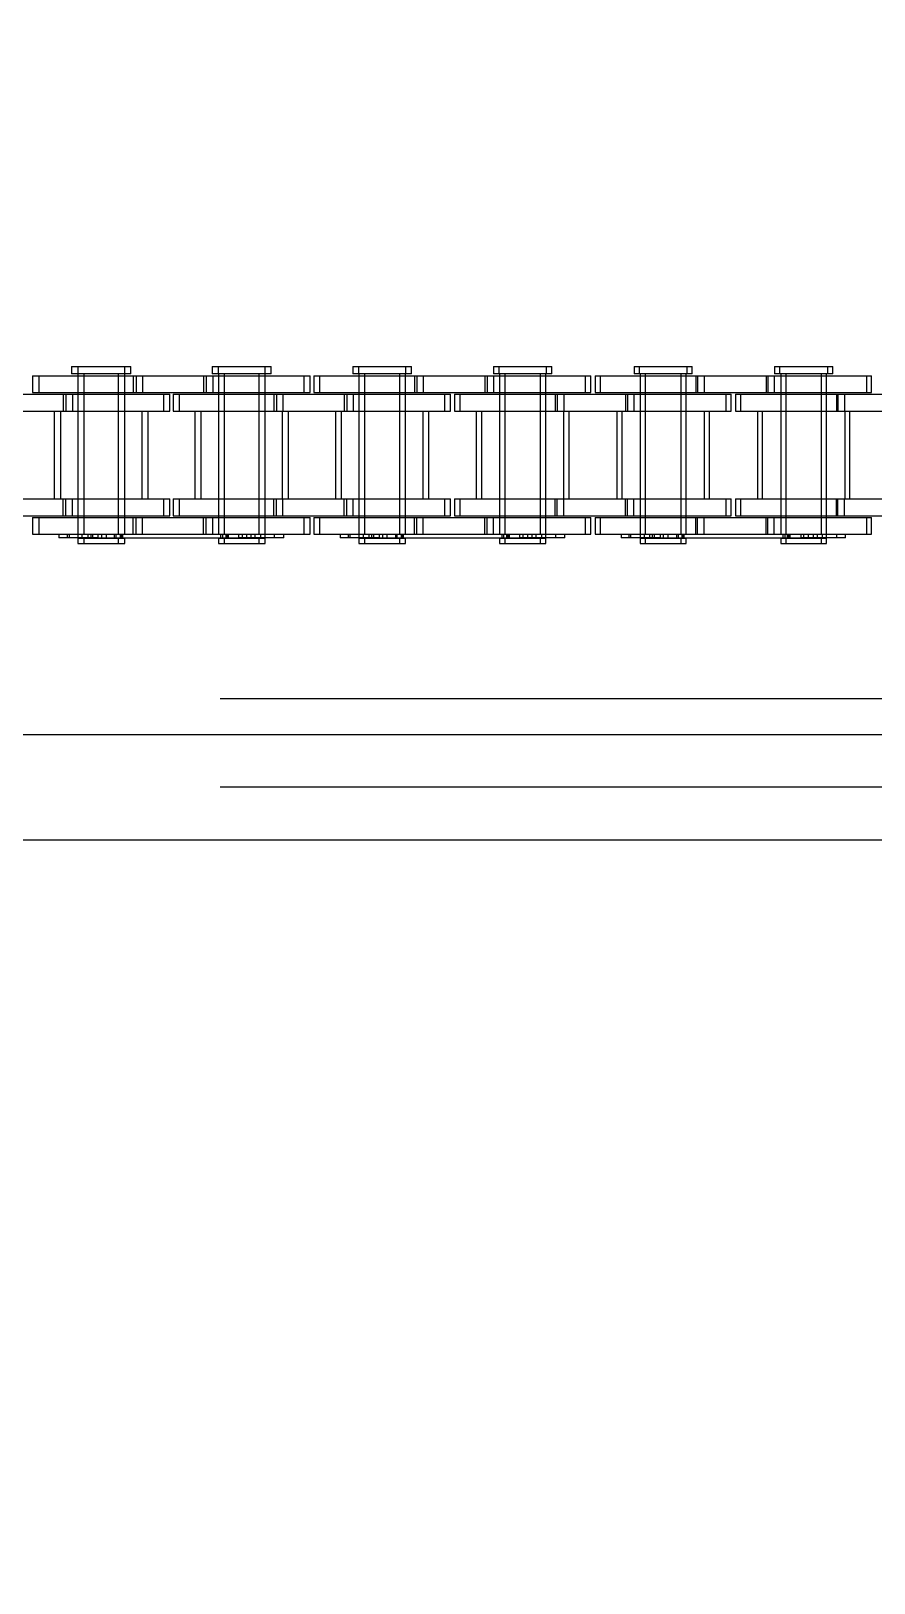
# Model space of a CAD drawing. Header units: metres. Extents: x 0 to 21025, y 0 to 14850.
# Drawn here: x 6086.9 to 6163, y 8979.5 to 9119.7 of the extents above; entities that cross this region are included whole.
import ezdxf

# ---------------------------------------------------------------- set-up
doc = ezdxf.new("R2010")
doc.units = ezdxf.units.M
doc.header["$LTSCALE"] = 25
doc.linetypes.add('HIDDEN2', pattern=[4.7625, 3.175, -1.5875])
for name, color, linetype in [('SL1', 8, 'Continuous'), ('SL4', 4, 'Continuous'), ('ST1', 7, 'HIDDEN2')]:
    doc.layers.add(name, color=color, linetype=linetype)

msp = doc.modelspace()

# ---------------------------------------------------------------- linework, layer by layer
at = {"layer": 'SL1'}
for radius, start, end in [(1215.5, 134.237972, 198.531491), (1170.7, 134.797453, 201.234448), (1164.35, 135.073034, 201.439244), (1158.35, 135.318064, 201.542777)]:
    msp.add_arc((7121.687, 8989.894), radius, start, end, dxfattribs=at)
at = {"layer": 'SL4'}
for p, q in [((5540.514, 9056.144), (6330.277, 9056.144)), ((6490.517, 9046.619), (5540.514, 9046.619))]:
    msp.add_line(p, q, dxfattribs=at)
at = {"layer": 'ST1'}
for p, q in [((6090.53, 9089.384), (6095.327, 9089.384)), ((6090.53, 9089.384), (6090.53, 9088.725)), ((6095.327, 9088.725), (6090.53, 9088.725)), ((6091.082, 9089.384), (6091.082, 9088.725)), ((6091.083, 9088.725), (6091.083, 9074.227)), ((6091.635, 9088.725), (6091.635, 9074.227)), ((6094.773, 9074.227), (6094.773, 9088.725)), ((6095.325, 9074.227), (6095.325, 9088.725)), ((6095.327, 9089.384), (6095.879, 9089.384)), ((6095.327, 9088.725), (6095.327, 9089.384)), ((6095.879, 9088.725), (6095.327, 9088.725)), ((6095.879, 9088.725), (6095.879, 9089.384)), ((6103.23, 9089.384), (6108.027, 9089.384)), ((6103.23, 9089.384), (6103.23, 9088.725)), ((6108.027, 9088.725), (6103.23, 9088.725)), ((6103.76, 9089.384), (6103.76, 9088.725)), ((6103.783, 9088.725), (6103.783, 9074.227)), ((6104.313, 9088.725), (6104.313, 9074.227)), ((6107.473, 9074.227), (6107.473, 9088.725)), ((6108.003, 9074.227), (6108.003, 9088.725)), ((6108.027, 9089.384), (6108.557, 9089.384)), ((6108.027, 9088.725), (6108.027, 9089.384)), ((6108.557, 9088.725), (6108.027, 9088.725)), ((6108.557, 9088.725), (6108.557, 9089.384)), ((6115.93, 9089.384), (6120.727, 9089.384)), ((6115.93, 9089.384), (6115.93, 9088.725)), ((6120.727, 9088.725), (6115.93, 9088.725)), ((6116.438, 9089.384), (6116.438, 9088.725)), ((6116.483, 9088.725), (6116.483, 9074.227)), ((6116.992, 9088.725), (6116.992, 9074.227)), ((6120.173, 9074.227), (6120.173, 9088.725)), ((6120.682, 9074.227), (6120.682, 9088.725)), ((6120.727, 9089.384), (6121.235, 9089.384)), ((6120.727, 9088.725), (6120.727, 9089.384)), ((6121.235, 9088.725), (6120.727, 9088.725)), ((6121.235, 9088.725), (6121.235, 9089.384)), ((6128.63, 9089.384), (6133.427, 9089.384)), ((6128.63, 9089.384), (6128.63, 9088.725)), ((6133.427, 9088.725), (6128.63, 9088.725)), ((6129.116, 9089.384), (6129.116, 9088.725)), ((6129.183, 9088.725), (6129.183, 9074.227)), ((6129.67, 9088.725), (6129.67, 9074.227)), ((6132.873, 9074.227), (6132.873, 9088.725)), ((6133.36, 9074.227), (6133.36, 9088.725)), ((6133.427, 9089.384), (6133.913, 9089.384)), ((6133.427, 9088.725), (6133.427, 9089.384)), ((6133.913, 9088.725), (6133.427, 9088.725)), ((6133.913, 9088.725), (6133.913, 9089.384)), ((6141.33, 9089.384), (6146.127, 9089.384)), ((6141.33, 9089.384), (6141.33, 9088.725)), ((6146.127, 9088.725), (6141.33, 9088.725)), ((6141.795, 9089.384), (6141.795, 9088.725)), ((6141.883, 9088.725), (6141.883, 9074.227)), ((6142.348, 9088.725), (6142.348, 9074.227)), ((6145.573, 9074.227), (6145.573, 9088.725)), ((6146.038, 9074.227), (6146.038, 9088.725)), ((6146.127, 9089.384), (6146.592, 9089.384)), ((6146.127, 9088.725), (6146.127, 9089.384)), ((6146.592, 9088.725), (6146.127, 9088.725)), ((6146.592, 9088.725), (6146.592, 9089.384)), ((6154.03, 9089.384), (6158.827, 9089.384)), ((6154.03, 9089.384), (6154.03, 9088.725)), ((6158.827, 9088.725), (6154.03, 9088.725)), ((6154.473, 9089.384), (6154.473, 9088.725)), ((6154.583, 9088.725), (6154.583, 9074.227)), ((6155.026, 9088.725), (6155.026, 9074.227)), ((6158.273, 9074.227), (6158.273, 9088.725)), ((6158.716, 9074.227), (6158.716, 9088.725)), ((6158.827, 9089.384), (6159.27, 9089.384)), ((6158.827, 9088.725), (6158.827, 9089.384)), ((6159.27, 9088.725), (6158.827, 9088.725)), ((6159.27, 9088.725), (6159.27, 9089.384)), ((6087.008, 9088.541), (6096.103, 9088.541)), ((6087.008, 9088.541), (6087.008, 9087.021)), ((6087.56, 9088.541), (6087.56, 9087.021)), ((6091.083, 9088.541), (6091.083, 9087.021)), ((6091.635, 9088.541), (6091.635, 9087.021)), ((6094.773, 9087.021), (6094.773, 9088.541)), ((6095.325, 9087.021), (6095.325, 9088.541)), ((6096.103, 9088.541), (6096.103, 9087.021)), ((6096.103, 9088.541), (6102.453, 9088.541)), ((6096.358, 9088.541), (6096.358, 9087.021)), ((6096.942, 9088.541), (6096.942, 9087.021)), ((6102.453, 9088.541), (6102.453, 9087.021)), ((6102.453, 9088.541), (6111.548, 9088.541)), ((6102.697, 9088.541), (6102.697, 9087.021)), ((6103.281, 9088.541), (6103.281, 9087.021)), ((6103.783, 9088.541), (6103.783, 9087.021)), ((6104.313, 9088.541), (6104.313, 9087.021)), ((6107.473, 9087.021), (6107.473, 9088.541)), ((6108.003, 9087.021), (6108.003, 9088.541)), ((6111.548, 9088.541), (6112.078, 9088.541)), ((6111.548, 9087.021), (6111.548, 9088.541)), ((6112.078, 9087.021), (6112.078, 9088.541)), ((6112.408, 9088.541), (6121.503, 9088.541)), ((6112.408, 9088.541), (6112.408, 9087.021)), ((6112.917, 9088.541), (6112.917, 9087.021)), ((6116.483, 9088.541), (6116.483, 9087.021)), ((6116.992, 9088.541), (6116.992, 9087.021)), ((6120.173, 9087.021), (6120.173, 9088.541)), ((6120.682, 9087.021), (6120.682, 9088.541)), ((6121.503, 9088.541), (6121.503, 9087.021)), ((6121.503, 9088.541), (6127.853, 9088.541)), ((6121.714, 9088.541), (6121.714, 9087.021)), ((6122.298, 9088.541), (6122.298, 9087.021)), ((6127.853, 9088.541), (6127.853, 9087.021)), ((6127.853, 9088.541), (6136.948, 9088.541)), ((6128.053, 9088.541), (6128.053, 9087.021)), ((6128.638, 9088.541), (6128.638, 9087.021)), ((6129.183, 9088.541), (6129.183, 9087.021)), ((6129.67, 9088.541), (6129.67, 9087.021)), ((6132.873, 9087.021), (6132.873, 9088.541)), ((6133.36, 9087.021), (6133.36, 9088.541)), ((6136.948, 9088.541), (6137.435, 9088.541)), ((6136.948, 9087.021), (6136.948, 9088.541)), ((6137.435, 9087.021), (6137.435, 9088.541)), ((6137.808, 9088.541), (6146.903, 9088.541)), ((6137.808, 9088.541), (6137.808, 9087.021)), ((6138.273, 9088.541), (6138.273, 9087.021)), ((6141.883, 9088.541), (6141.883, 9087.021)), ((6142.348, 9088.541), (6142.348, 9087.021)), ((6145.573, 9087.021), (6145.573, 9088.541)), ((6146.038, 9087.021), (6146.038, 9088.541)), ((6146.903, 9088.541), (6146.903, 9087.021)), ((6146.903, 9088.541), (6153.253, 9088.541)), ((6147.071, 9088.541), (6147.071, 9087.021)), ((6147.655, 9088.541), (6147.655, 9087.021)), ((6153.253, 9088.541), (6153.253, 9087.021)), ((6153.253, 9088.541), (6162.348, 9088.541)), ((6153.41, 9088.541), (6153.41, 9087.021)), ((6153.994, 9088.541), (6153.994, 9087.021)), ((6154.583, 9088.541), (6154.583, 9087.021)), ((6155.026, 9088.541), (6155.026, 9087.021)), ((6158.273, 9087.021), (6158.273, 9088.541)), ((6158.716, 9087.021), (6158.716, 9088.541)), ((6162.348, 9088.541), (6162.791, 9088.541)), ((6162.348, 9087.021), (6162.348, 9088.541)), ((6162.791, 9087.021), (6162.791, 9088.541)), ((6083.403, 9086.869), (6089.753, 9086.869)), ((6087.008, 9087.021), (6096.103, 9087.021)), ((6089.753, 9086.869), (6089.753, 9085.349)), ((6089.753, 9086.869), (6098.848, 9086.869)), ((6090.018, 9086.869), (6090.018, 9085.349)), ((6090.603, 9086.869), (6090.603, 9085.349)), ((6091.083, 9086.869), (6091.083, 9085.349)), ((6091.635, 9086.869), (6091.635, 9085.349)), ((6094.773, 9085.349), (6094.773, 9086.869)), ((6095.325, 9085.349), (6095.325, 9086.869)), ((6096.103, 9087.021), (6102.453, 9087.021)), ((6098.848, 9086.869), (6099.4, 9086.869)), ((6098.848, 9085.349), (6098.848, 9086.869)), ((6099.4, 9085.349), (6099.4, 9086.869)), ((6099.708, 9086.869), (6108.803, 9086.869)), ((6099.708, 9086.869), (6099.708, 9085.349)), ((6100.238, 9086.869), (6100.238, 9085.349)), ((6102.453, 9087.021), (6111.548, 9087.021)), ((6103.783, 9086.869), (6103.783, 9085.349)), ((6104.313, 9086.869), (6104.313, 9085.349)), ((6107.473, 9085.349), (6107.473, 9086.869)), ((6108.003, 9085.349), (6108.003, 9086.869)), ((6108.803, 9086.869), (6108.803, 9085.349)), ((6108.803, 9086.869), (6115.153, 9086.869)), ((6109.036, 9086.869), (6109.036, 9085.349)), ((6109.62, 9086.869), (6109.62, 9085.349)), ((6111.548, 9087.021), (6112.078, 9087.021)), ((6112.408, 9087.021), (6121.503, 9087.021)), ((6115.153, 9086.869), (6115.153, 9085.349)), ((6115.153, 9086.869), (6124.248, 9086.869)), ((6115.375, 9086.869), (6115.375, 9085.349)), ((6115.959, 9086.869), (6115.959, 9085.349)), ((6116.483, 9086.869), (6116.483, 9085.349)), ((6116.992, 9086.869), (6116.992, 9085.349)), ((6120.173, 9085.349), (6120.173, 9086.869)), ((6120.682, 9085.349), (6120.682, 9086.869)), ((6121.503, 9087.021), (6127.853, 9087.021)), ((6124.248, 9086.869), (6124.757, 9086.869)), ((6124.248, 9085.349), (6124.248, 9086.869)), ((6124.757, 9085.349), (6124.757, 9086.869)), ((6125.108, 9086.869), (6134.203, 9086.869)), ((6125.108, 9086.869), (6125.108, 9085.349)), ((6125.595, 9086.869), (6125.595, 9085.349)), ((6127.853, 9087.021), (6136.948, 9087.021)), ((6129.183, 9086.869), (6129.183, 9085.349)), ((6129.67, 9086.869), (6129.67, 9085.349)), ((6132.873, 9085.349), (6132.873, 9086.869)), ((6133.36, 9085.349), (6133.36, 9086.869)), ((6134.203, 9086.869), (6134.203, 9085.349)), ((6134.203, 9086.869), (6140.553, 9086.869)), ((6134.392, 9086.869), (6134.392, 9085.349)), ((6134.977, 9086.869), (6134.977, 9085.349)), ((6136.948, 9087.021), (6137.435, 9087.021)), ((6137.808, 9087.021), (6146.903, 9087.021)), ((6140.553, 9086.869), (6140.553, 9085.349)), ((6140.553, 9086.869), (6149.648, 9086.869)), ((6140.732, 9086.869), (6140.732, 9085.349)), ((6141.316, 9086.869), (6141.316, 9085.349)), ((6141.883, 9086.869), (6141.883, 9085.349)), ((6142.348, 9086.869), (6142.348, 9085.349)), ((6145.573, 9085.349), (6145.573, 9086.869)), ((6146.038, 9085.349), (6146.038, 9086.869)), ((6146.903, 9087.021), (6153.253, 9087.021)), ((6149.648, 9086.869), (6150.113, 9086.869)), ((6149.648, 9085.349), (6149.648, 9086.869)), ((6150.113, 9085.349), (6150.113, 9086.869)), ((6150.508, 9086.869), (6159.603, 9086.869)), ((6150.508, 9086.869), (6150.508, 9085.349)), ((6150.951, 9086.869), (6150.951, 9085.349)), ((6153.253, 9087.021), (6162.348, 9087.021)), ((6154.583, 9086.869), (6154.583, 9085.349)), ((6155.026, 9086.869), (6155.026, 9085.349)), ((6158.273, 9085.349), (6158.273, 9086.869)), ((6158.716, 9085.349), (6158.716, 9086.869)), ((6159.603, 9086.869), (6159.603, 9085.349)), ((6159.603, 9086.869), (6165.953, 9086.869)), ((6159.749, 9086.869), (6159.749, 9085.349)), ((6160.333, 9086.869), (6160.333, 9085.349)), ((6162.348, 9087.021), (6162.791, 9087.021)), ((6083.403, 9085.349), (6089.753, 9085.349)), ((6088.968, 9085.349), (6088.968, 9077.419)), ((6089.52, 9085.349), (6089.52, 9077.419)), ((6089.753, 9085.349), (6098.848, 9085.349)), ((6091.083, 9085.349), (6091.083, 9077.419)), ((6091.635, 9085.349), (6091.635, 9077.419)), ((6094.773, 9077.419), (6094.773, 9085.349)), ((6095.325, 9077.419), (6095.325, 9085.349)), ((6096.888, 9077.419), (6096.888, 9085.349)), ((6097.44, 9077.419), (6097.44, 9085.349)), ((6098.848, 9085.349), (6099.4, 9085.349)), ((6099.708, 9085.349), (6108.803, 9085.349)), ((6101.668, 9085.349), (6101.668, 9077.419)), ((6102.198, 9085.349), (6102.198, 9077.419)), ((6103.783, 9085.349), (6103.783, 9077.419)), ((6104.313, 9085.349), (6104.313, 9077.419)), ((6107.473, 9077.419), (6107.473, 9085.349)), ((6108.003, 9077.419), (6108.003, 9085.349)), ((6108.803, 9085.349), (6115.153, 9085.349)), ((6109.588, 9077.419), (6109.588, 9085.349)), ((6110.118, 9077.419), (6110.118, 9085.349)), ((6114.368, 9085.349), (6114.368, 9077.419)), ((6114.877, 9085.349), (6114.877, 9077.419)), ((6115.153, 9085.349), (6124.248, 9085.349)), ((6116.483, 9085.349), (6116.483, 9077.419)), ((6116.992, 9085.349), (6116.992, 9077.419)), ((6120.173, 9077.419), (6120.173, 9085.349)), ((6120.682, 9077.419), (6120.682, 9085.349)), ((6122.288, 9077.419), (6122.288, 9085.349)), ((6122.797, 9077.419), (6122.797, 9085.349)), ((6124.248, 9085.349), (6124.757, 9085.349)), ((6125.108, 9085.349), (6134.203, 9085.349)), ((6127.068, 9085.349), (6127.068, 9077.419)), ((6127.555, 9085.349), (6127.555, 9077.419)), ((6129.183, 9085.349), (6129.183, 9077.419)), ((6129.67, 9085.349), (6129.67, 9077.419)), ((6132.873, 9077.419), (6132.873, 9085.349)), ((6133.36, 9077.419), (6133.36, 9085.349)), ((6134.203, 9085.349), (6140.553, 9085.349)), ((6134.988, 9077.419), (6134.988, 9085.349)), ((6135.475, 9077.419), (6135.475, 9085.349)), ((6139.768, 9085.349), (6139.768, 9077.419)), ((6140.233, 9085.349), (6140.233, 9077.419)), ((6140.553, 9085.349), (6149.648, 9085.349)), ((6141.883, 9085.349), (6141.883, 9077.419)), ((6142.348, 9085.349), (6142.348, 9077.419)), ((6145.573, 9077.419), (6145.573, 9085.349)), ((6146.038, 9077.419), (6146.038, 9085.349)), ((6147.688, 9077.419), (6147.688, 9085.349)), ((6148.153, 9077.419), (6148.153, 9085.349)), ((6149.648, 9085.349), (6150.113, 9085.349)), ((6150.508, 9085.349), (6159.603, 9085.349)), ((6152.468, 9085.349), (6152.468, 9077.419)), ((6152.911, 9085.349), (6152.911, 9077.419)), ((6154.583, 9085.349), (6154.583, 9077.419)), ((6155.026, 9085.349), (6155.026, 9077.419)), ((6158.273, 9077.419), (6158.273, 9085.349)), ((6158.716, 9077.419), (6158.716, 9085.349)), ((6159.603, 9085.349), (6165.953, 9085.349)), ((6160.388, 9077.419), (6160.388, 9085.349)), ((6160.831, 9077.419), (6160.831, 9085.349)), ((6083.403, 9077.419), (6089.753, 9077.419)), ((6089.753, 9075.899), (6089.753, 9077.419)), ((6089.753, 9077.419), (6098.848, 9077.419)), ((6090.018, 9075.899), (6090.018, 9077.419)), ((6090.603, 9075.899), (6090.603, 9077.419)), ((6091.083, 9077.419), (6091.083, 9075.899)), ((6091.635, 9077.419), (6091.635, 9075.899)), ((6094.773, 9075.899), (6094.773, 9077.419)), ((6095.325, 9075.899), (6095.325, 9077.419)), ((6098.848, 9077.419), (6099.4, 9077.419)), ((6098.848, 9075.899), (6098.848, 9077.419)), ((6099.4, 9075.899), (6099.4, 9077.419)), ((6099.708, 9077.419), (6108.803, 9077.419)), ((6099.708, 9077.419), (6099.708, 9075.899)), ((6100.238, 9077.419), (6100.238, 9075.899)), ((6103.783, 9077.419), (6103.783, 9075.899)), ((6104.313, 9077.419), (6104.313, 9075.899)), ((6107.473, 9075.899), (6107.473, 9077.419)), ((6108.003, 9075.899), (6108.003, 9077.419)), ((6108.803, 9075.899), (6108.803, 9077.419)), ((6108.803, 9077.419), (6115.153, 9077.419)), ((6109.036, 9075.899), (6109.036, 9077.419)), ((6109.62, 9075.899), (6109.62, 9077.419)), ((6115.153, 9075.899), (6115.153, 9077.419)), ((6115.153, 9077.419), (6124.248, 9077.419)), ((6115.375, 9075.899), (6115.375, 9077.419)), ((6115.959, 9075.899), (6115.959, 9077.419)), ((6116.483, 9077.419), (6116.483, 9075.899)), ((6116.992, 9077.419), (6116.992, 9075.899)), ((6120.173, 9075.899), (6120.173, 9077.419)), ((6120.682, 9075.899), (6120.682, 9077.419)), ((6124.248, 9077.419), (6124.757, 9077.419)), ((6124.248, 9075.899), (6124.248, 9077.419)), ((6124.757, 9075.899), (6124.757, 9077.419)), ((6125.108, 9077.419), (6134.203, 9077.419)), ((6125.108, 9077.419), (6125.108, 9075.899)), ((6125.595, 9077.419), (6125.595, 9075.899)), ((6129.183, 9077.419), (6129.183, 9075.899)), ((6129.67, 9077.419), (6129.67, 9075.899)), ((6132.873, 9075.899), (6132.873, 9077.419)), ((6133.36, 9075.899), (6133.36, 9077.419)), ((6134.203, 9075.899), (6134.203, 9077.419)), ((6134.203, 9077.419), (6140.553, 9077.419)), ((6134.392, 9075.899), (6134.392, 9077.419)), ((6134.977, 9075.899), (6134.977, 9077.419)), ((6140.553, 9075.899), (6140.553, 9077.419)), ((6140.553, 9077.419), (6149.648, 9077.419)), ((6140.732, 9075.899), (6140.732, 9077.419)), ((6141.316, 9075.899), (6141.316, 9077.419)), ((6141.883, 9077.419), (6141.883, 9075.899)), ((6142.348, 9077.419), (6142.348, 9075.899)), ((6145.573, 9075.899), (6145.573, 9077.419)), ((6146.038, 9075.899), (6146.038, 9077.419)), ((6149.648, 9077.419), (6150.113, 9077.419)), ((6149.648, 9075.899), (6149.648, 9077.419)), ((6150.113, 9075.899), (6150.113, 9077.419)), ((6150.508, 9077.419), (6159.603, 9077.419)), ((6150.508, 9077.419), (6150.508, 9075.899)), ((6150.951, 9077.419), (6150.951, 9075.899)), ((6154.583, 9077.419), (6154.583, 9075.899)), ((6155.026, 9077.419), (6155.026, 9075.899)), ((6158.273, 9075.899), (6158.273, 9077.419)), ((6158.716, 9075.899), (6158.716, 9077.419)), ((6159.603, 9075.899), (6159.603, 9077.419)), ((6159.603, 9077.419), (6165.953, 9077.419)), ((6159.749, 9075.899), (6159.749, 9077.419)), ((6160.333, 9075.899), (6160.333, 9077.419)), ((6083.403, 9075.899), (6089.753, 9075.899)), ((6087.008, 9075.747), (6096.103, 9075.747)), ((6087.008, 9075.747), (6087.008, 9074.227)), ((6087.56, 9075.747), (6087.56, 9074.227)), ((6089.753, 9075.899), (6098.848, 9075.899)), ((6091.083, 9075.747), (6091.083, 9073.894)), ((6091.635, 9075.747), (6091.635, 9074.227)), ((6094.773, 9074.227), (6094.773, 9075.747)), ((6095.325, 9074.227), (6095.325, 9075.747)), ((6096.103, 9074.227), (6096.103, 9075.747)), ((6096.103, 9075.747), (6102.453, 9075.747)), ((6096.358, 9074.227), (6096.358, 9075.747)), ((6096.942, 9074.227), (6096.942, 9075.747)), ((6098.848, 9075.899), (6099.4, 9075.899)), ((6099.708, 9075.899), (6108.803, 9075.899)), ((6102.453, 9074.227), (6102.453, 9075.747)), ((6102.453, 9075.747), (6111.548, 9075.747)), ((6102.697, 9074.227), (6102.697, 9075.747)), ((6103.281, 9074.227), (6103.281, 9075.747)), ((6103.783, 9075.747), (6103.783, 9074.227)), ((6104.313, 9075.747), (6104.313, 9074.227)), ((6107.473, 9074.227), (6107.473, 9075.747)), ((6108.003, 9073.894), (6108.003, 9075.747)), ((6108.803, 9075.899), (6115.153, 9075.899)), ((6111.548, 9075.747), (6112.078, 9075.747)), ((6111.548, 9074.227), (6111.548, 9075.747)), ((6112.078, 9074.227), (6112.078, 9075.747)), ((6112.408, 9075.747), (6121.503, 9075.747)), ((6112.408, 9075.747), (6112.408, 9074.227)), ((6112.917, 9075.747), (6112.917, 9074.227)), ((6115.153, 9075.899), (6124.248, 9075.899)), ((6116.483, 9075.747), (6116.483, 9073.894)), ((6116.992, 9075.747), (6116.992, 9074.227)), ((6120.173, 9074.227), (6120.173, 9075.747)), ((6120.682, 9074.227), (6120.682, 9075.747)), ((6121.503, 9074.227), (6121.503, 9075.747)), ((6121.503, 9075.747), (6127.853, 9075.747)), ((6121.714, 9074.227), (6121.714, 9075.747)), ((6122.298, 9074.227), (6122.298, 9075.747)), ((6124.248, 9075.899), (6124.757, 9075.899)), ((6125.108, 9075.899), (6134.203, 9075.899)), ((6127.853, 9074.227), (6127.853, 9075.747)), ((6127.853, 9075.747), (6136.948, 9075.747)), ((6128.053, 9074.227), (6128.053, 9075.747)), ((6128.638, 9074.227), (6128.638, 9075.747)), ((6129.183, 9075.747), (6129.183, 9074.227)), ((6129.67, 9075.747), (6129.67, 9074.227)), ((6132.873, 9074.227), (6132.873, 9075.747)), ((6133.36, 9073.894), (6133.36, 9075.747)), ((6134.203, 9075.899), (6140.553, 9075.899)), ((6136.948, 9075.747), (6137.435, 9075.747)), ((6136.948, 9074.227), (6136.948, 9075.747)), ((6137.435, 9074.227), (6137.435, 9075.747)), ((6137.808, 9075.747), (6146.903, 9075.747)), ((6137.808, 9075.747), (6137.808, 9074.227)), ((6138.273, 9075.747), (6138.273, 9074.227)), ((6140.553, 9075.899), (6149.648, 9075.899)), ((6141.883, 9075.747), (6141.883, 9073.894)), ((6142.348, 9075.747), (6142.348, 9074.227)), ((6145.573, 9074.227), (6145.573, 9075.747)), ((6146.038, 9074.227), (6146.038, 9075.747)), ((6146.903, 9074.227), (6146.903, 9075.747)), ((6146.903, 9075.747), (6153.253, 9075.747)), ((6147.071, 9074.227), (6147.071, 9075.747)), ((6147.655, 9074.227), (6147.655, 9075.747)), ((6149.648, 9075.899), (6150.113, 9075.899)), ((6150.508, 9075.899), (6159.603, 9075.899)), ((6153.253, 9074.227), (6153.253, 9075.747)), ((6153.253, 9075.747), (6162.348, 9075.747)), ((6153.41, 9074.227), (6153.41, 9075.747)), ((6153.994, 9074.227), (6153.994, 9075.747)), ((6154.583, 9075.747), (6154.583, 9074.227)), ((6155.026, 9075.747), (6155.026, 9074.227)), ((6158.273, 9074.227), (6158.273, 9075.747)), ((6158.716, 9073.894), (6158.716, 9075.747)), ((6159.603, 9075.899), (6165.953, 9075.899)), ((6162.348, 9075.747), (6162.791, 9075.747)), ((6162.348, 9074.227), (6162.348, 9075.747)), ((6162.791, 9074.227), (6162.791, 9075.747)), ((6087.008, 9074.227), (6096.103, 9074.227)), ((6089.376, 9074.227), (6089.376, 9073.894)), ((6092.928, 9073.894), (6089.376, 9073.894)), ((6090.169, 9073.894), (6090.169, 9074.227)), ((6090.341, 9073.894), (6090.341, 9074.227)), ((6094.773, 9073.858), (6091.083, 9073.858)), ((6091.083, 9073.858), (6091.083, 9073.384)), ((6091.083, 9073.384), (6094.773, 9073.384)), ((6091.452, 9074.227), (6091.452, 9073.858)), ((6091.635, 9073.858), (6091.635, 9073.384)), ((6092.004, 9074.227), (6092.004, 9073.858)), ((6092.289, 9073.894), (6092.289, 9074.227)), ((6092.461, 9073.894), (6092.461, 9074.227)), ((6092.928, 9073.894), (6092.928, 9074.227)), ((6092.928, 9073.894), (6105.628, 9073.894)), ((6093.272, 9073.894), (6093.272, 9074.227)), ((6093.688, 9073.894), (6093.688, 9074.227)), ((6094.404, 9073.858), (6094.404, 9074.227)), ((6094.547, 9073.894), (6094.547, 9074.227)), ((6095.325, 9073.858), (6094.773, 9073.858)), ((6094.773, 9073.384), (6094.773, 9073.858)), ((6094.773, 9073.384), (6095.325, 9073.384)), ((6094.956, 9073.858), (6094.956, 9074.227)), ((6095.045, 9073.894), (6095.045, 9074.227)), ((6095.148, 9073.894), (6095.148, 9074.227)), ((6095.325, 9073.384), (6095.325, 9073.858)), ((6096.103, 9074.227), (6102.453, 9074.227)), ((6102.453, 9074.227), (6111.548, 9074.227)), ((6107.473, 9073.858), (6103.783, 9073.858)), ((6103.783, 9073.858), (6103.783, 9073.384)), ((6103.783, 9073.384), (6107.473, 9073.384)), ((6104.009, 9073.894), (6104.009, 9074.227)), ((6104.152, 9074.227), (6104.152, 9073.858)), ((6104.313, 9073.858), (6104.313, 9073.384)), ((6104.49, 9073.894), (6104.49, 9074.227)), ((6104.594, 9073.894), (6104.594, 9074.227)), ((6104.682, 9074.227), (6104.682, 9073.858)), ((6105.628, 9073.894), (6105.628, 9074.227)), ((6108.859, 9073.894), (6105.628, 9073.894)), ((6105.951, 9073.894), (6105.951, 9074.227)), ((6106.366, 9073.894), (6106.366, 9074.227)), ((6106.735, 9073.894), (6106.735, 9074.227)), ((6107.104, 9073.858), (6107.104, 9074.227)), ((6108.003, 9073.858), (6107.473, 9073.858)), ((6107.473, 9073.384), (6107.473, 9073.858)), ((6107.473, 9073.384), (6108.003, 9073.384)), ((6107.634, 9073.858), (6107.634, 9074.227)), ((6108.003, 9073.384), (6108.003, 9073.858)), ((6108.859, 9073.894), (6108.859, 9074.227)), ((6109.71, 9073.894), (6108.859, 9073.894)), ((6109.71, 9073.894), (6109.71, 9074.227)), ((6111.548, 9074.227), (6112.078, 9074.227)), ((6112.408, 9074.227), (6121.503, 9074.227)), ((6114.776, 9074.227), (6114.776, 9073.894)), ((6118.328, 9073.894), (6114.776, 9073.894)), ((6115.525, 9073.894), (6115.525, 9074.227)), ((6115.698, 9073.894), (6115.698, 9074.227)), ((6120.173, 9073.858), (6116.483, 9073.858)), ((6116.483, 9073.858), (6116.483, 9073.384)), ((6116.483, 9073.384), (6120.173, 9073.384)), ((6116.852, 9074.227), (6116.852, 9073.858)), ((6116.992, 9073.858), (6116.992, 9073.384)), ((6117.361, 9074.227), (6117.361, 9073.858)), ((6117.645, 9073.894), (6117.645, 9074.227)), ((6117.818, 9073.894), (6117.818, 9074.227)), ((6118.328, 9073.894), (6118.328, 9074.227)), ((6118.328, 9073.894), (6131.028, 9073.894)), ((6118.629, 9073.894), (6118.629, 9074.227)), ((6119.044, 9073.894), (6119.044, 9074.227)), ((6119.804, 9073.858), (6119.804, 9074.227)), ((6119.947, 9073.894), (6119.947, 9074.227)), ((6120.682, 9073.858), (6120.173, 9073.858)), ((6120.173, 9073.384), (6120.173, 9073.858)), ((6120.173, 9073.384), (6120.682, 9073.384)), ((6120.313, 9073.858), (6120.313, 9074.227)), ((6120.401, 9073.894), (6120.401, 9074.227)), ((6120.505, 9073.894), (6120.505, 9074.227)), ((6120.682, 9073.384), (6120.682, 9073.858)), ((6121.503, 9074.227), (6127.853, 9074.227)), ((6127.853, 9074.227), (6136.948, 9074.227)), ((6132.873, 9073.858), (6129.183, 9073.858)), ((6129.183, 9073.858), (6129.183, 9073.384)), ((6129.183, 9073.384), (6132.873, 9073.384)), ((6129.409, 9073.894), (6129.409, 9074.227)), ((6129.552, 9074.227), (6129.552, 9073.858)), ((6129.67, 9073.858), (6129.67, 9073.384)), ((6129.847, 9073.894), (6129.847, 9074.227)), ((6129.95, 9073.894), (6129.95, 9074.227)), ((6130.039, 9074.227), (6130.039, 9073.858)), ((6131.028, 9073.894), (6131.028, 9074.227)), ((6134.259, 9073.894), (6131.028, 9073.894)), ((6131.307, 9073.894), (6131.307, 9074.227)), ((6131.723, 9073.894), (6131.723, 9074.227)), ((6132.135, 9073.894), (6132.135, 9074.227)), ((6132.504, 9073.858), (6132.504, 9074.227)), ((6133.36, 9073.858), (6132.873, 9073.858)), ((6132.873, 9073.384), (6132.873, 9073.858)), ((6132.873, 9073.384), (6133.36, 9073.384)), ((6132.991, 9073.858), (6132.991, 9074.227)), ((6133.36, 9073.384), (6133.36, 9073.858)), ((6134.259, 9073.894), (6134.259, 9074.227)), ((6135.067, 9073.894), (6134.259, 9073.894)), ((6135.067, 9073.894), (6135.067, 9074.227)), ((6136.948, 9074.227), (6137.435, 9074.227)), ((6137.808, 9074.227), (6146.903, 9074.227)), ((6140.176, 9074.227), (6140.176, 9073.894)), ((6143.728, 9073.894), (6140.176, 9073.894)), ((6140.882, 9073.894), (6140.882, 9074.227)), ((6141.054, 9073.894), (6141.054, 9074.227)), ((6145.573, 9073.858), (6141.883, 9073.858)), ((6141.883, 9073.858), (6141.883, 9073.384)), ((6141.883, 9073.384), (6145.573, 9073.384)), ((6142.252, 9074.227), (6142.252, 9073.858)), ((6142.348, 9073.858), (6142.348, 9073.384)), ((6142.717, 9074.227), (6142.717, 9073.858)), ((6143.002, 9073.894), (6143.002, 9074.227)), ((6143.174, 9073.894), (6143.174, 9074.227)), ((6143.728, 9073.894), (6143.728, 9074.227)), ((6143.728, 9073.894), (6156.428, 9073.894)), ((6143.986, 9073.894), (6143.986, 9074.227)), ((6144.401, 9073.894), (6144.401, 9074.227)), ((6145.204, 9073.858), (6145.204, 9074.227)), ((6145.347, 9073.894), (6145.347, 9074.227)), ((6146.038, 9073.858), (6145.573, 9073.858)), ((6145.573, 9073.384), (6145.573, 9073.858)), ((6145.573, 9073.384), (6146.038, 9073.384)), ((6145.669, 9073.858), (6145.669, 9074.227)), ((6145.758, 9073.894), (6145.758, 9074.227)), ((6145.861, 9073.894), (6145.861, 9074.227)), ((6146.038, 9073.384), (6146.038, 9073.858)), ((6146.903, 9074.227), (6153.253, 9074.227)), ((6153.253, 9074.227), (6162.348, 9074.227)), ((6158.273, 9073.858), (6154.583, 9073.858)), ((6154.583, 9073.858), (6154.583, 9073.384)), ((6154.583, 9073.384), (6158.273, 9073.384)), ((6154.809, 9073.894), (6154.809, 9074.227)), ((6154.952, 9074.227), (6154.952, 9073.858)), ((6155.026, 9073.858), (6155.026, 9073.384)), ((6155.204, 9073.894), (6155.204, 9074.227)), ((6155.307, 9073.894), (6155.307, 9074.227)), ((6155.395, 9074.227), (6155.395, 9073.858)), ((6156.428, 9073.894), (6156.428, 9074.227)), ((6159.659, 9073.894), (6156.428, 9073.894)), ((6156.664, 9073.894), (6156.664, 9074.227)), ((6157.079, 9073.894), (6157.079, 9074.227)), ((6157.535, 9073.894), (6157.535, 9074.227)), ((6157.904, 9073.858), (6157.904, 9074.227)), ((6158.716, 9073.858), (6158.273, 9073.858)), ((6158.273, 9073.384), (6158.273, 9073.858)), ((6158.273, 9073.384), (6158.716, 9073.384)), ((6158.347, 9073.858), (6158.347, 9074.227)), ((6158.716, 9073.384), (6158.716, 9073.858)), ((6159.659, 9073.894), (6159.659, 9074.227)), ((6160.423, 9073.894), (6159.659, 9073.894)), ((6160.423, 9073.894), (6160.423, 9074.227)), ((6162.348, 9074.227), (6162.791, 9074.227)), ((6540.514, 9059.381), (5540.514, 9059.381)), ((5540.514, 9056.144), (6330.277, 9056.144)), ((6540.514, 9051.381), (5540.514, 9051.381))]:
    msp.add_line(p, q, dxfattribs=at)

doc.saveas('drawing.dxf')
